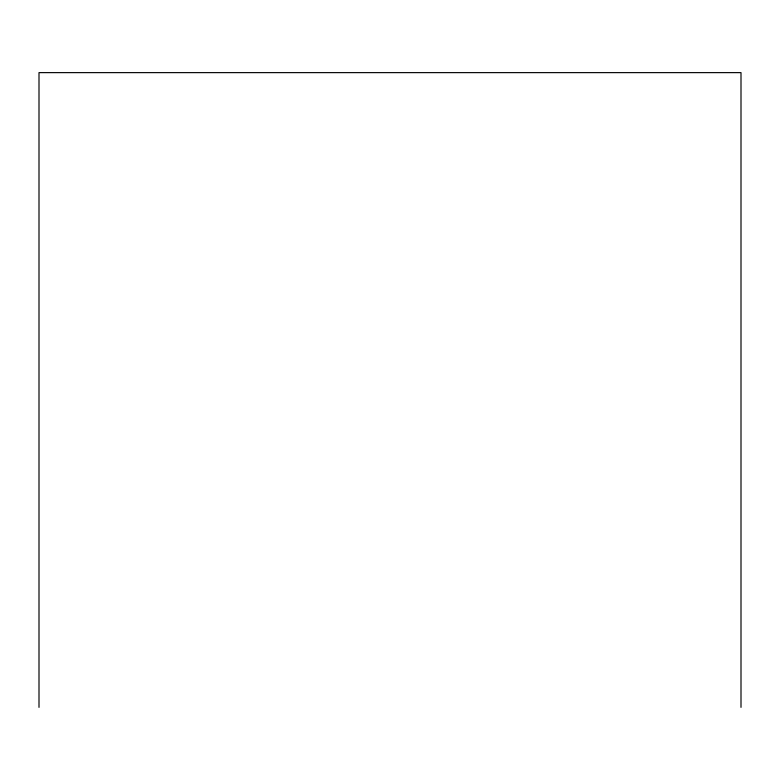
<?xml version="1.0" encoding="UTF-8"?>
<svg xmlns="http://www.w3.org/2000/svg" width="780" height="780" viewBox="0 0 780 780"><rect width="100%" height="100%" fill="white"/><g stroke="black" fill="none" stroke-linecap="round" stroke-linejoin="round"><path stroke-width="1.17" d="M741 707.372L741 72.628L39 72.628L39 707.372"/></g></svg>
